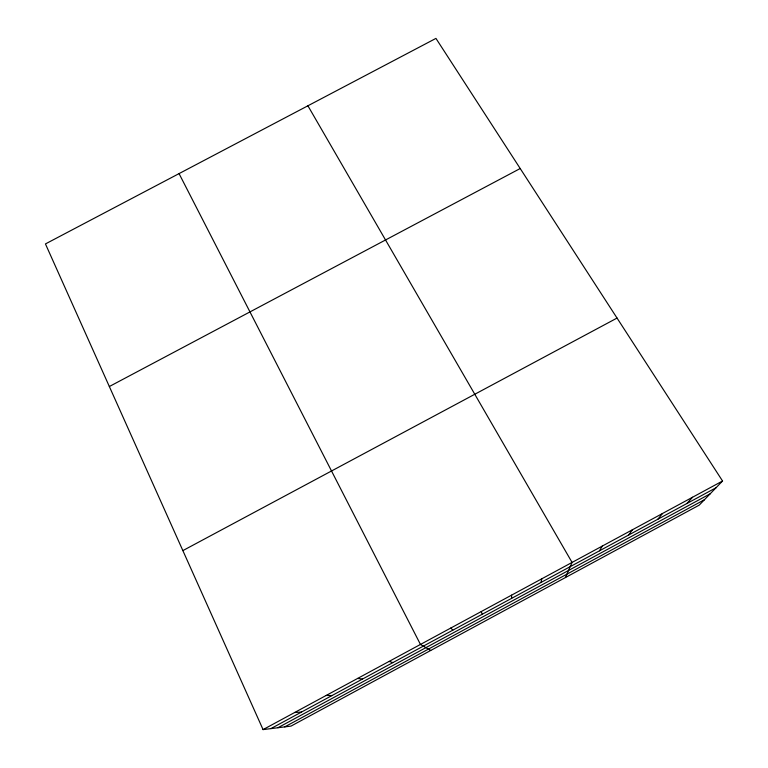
<?xml version="1.0" encoding="UTF-8"?>
<svg xmlns="http://www.w3.org/2000/svg" width="768" height="768" viewBox="0 0 768 768"><rect width="100%" height="100%" fill="white"/><g stroke="black" fill="none" stroke-linecap="round" stroke-linejoin="round"><path stroke-width="1.15" d="M540.922 582.499L541.843 578.774M565.44 577.546L572.074 562.426L307.91 105.792M599.462 550.829L602.256 546.086M628.675 535.018L632.4 529.786M657.84 519.245L662.496 513.504M686.957 503.482L692.544 497.242M722.554 481.008L699.254 505.104L290.995 726.106L263.069 729.6L45.446 243.926L435.946 38.4L722.554 481.008L263.069 729.6M284.736 726.883L704.486 499.699M270.883 728.621L716.035 487.747M277.91 727.738L710.179 493.814M182.861 550.608L617.04 318.067M109.344 386.525L520.205 168.518M294.643 712.512L301.469 712.07M326.179 695.462L332.006 695.549M357.658 678.432L362.496 679.056M389.088 661.421L392.938 662.582M430.723 650.467L420.461 644.448L179.059 173.606M450.874 627.994L452.794 630.192M481.248 611.558L482.218 614.266M511.565 595.162L511.594 598.378"/></g></svg>
